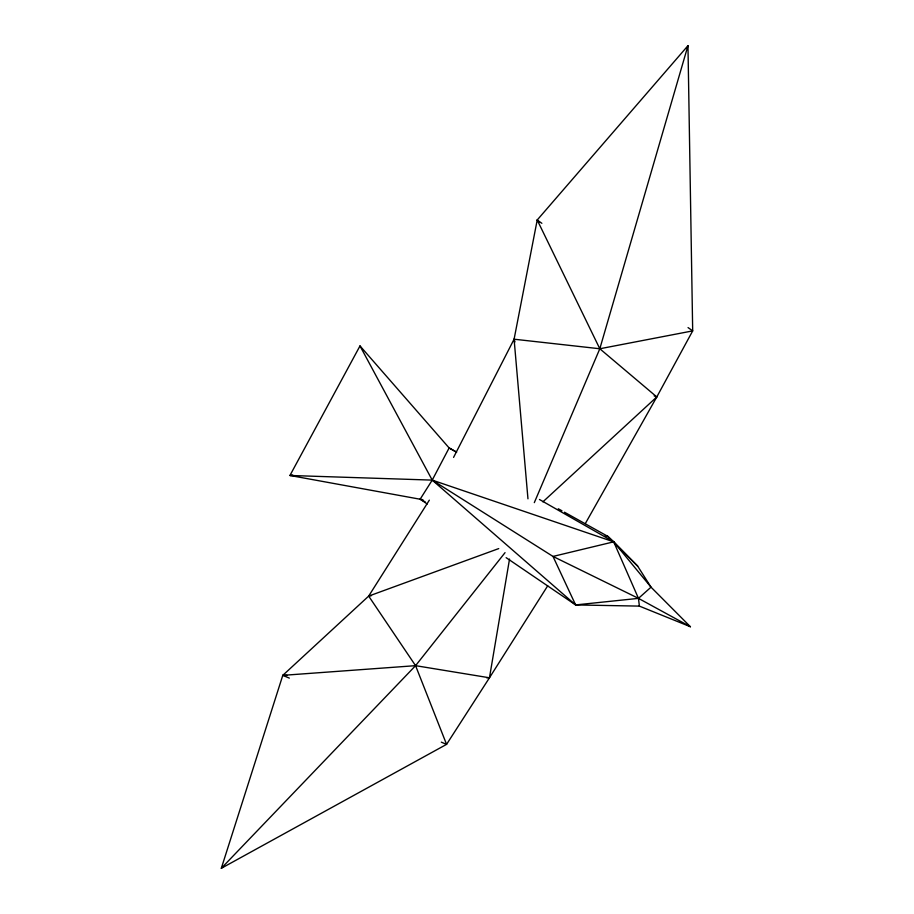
<?xml version="1.0" encoding="UTF-8"?>
<svg xmlns="http://www.w3.org/2000/svg" width="914" height="914" viewBox="0 0 914 914"><rect width="100%" height="100%" fill="white"/><g stroke="black" fill="none" stroke-linecap="round" stroke-linejoin="round"><path stroke-width="1.37" d="M429.34 500.152L368.673 596.099L282.78 675.355L221.314 868.3L446.569 744.362L489.458 677.788L509.532 559.06M527.961 498.827L514.091 339.208L537.215 220L687.968 45.7L692.686 330.891L656.8 396.939L585.326 523.562M687.968 45.7L599.812 348.76L534.313 502.631M453.561 457.4L514.091 339.208L599.812 348.76L692.686 330.891L688.048 327.578M427.226 504.002L420.154 499.193L432.219 480.113L449.128 447.951L359.99 345.926L289.944 475.474L422.942 499.741M486.602 677.754L489.458 677.788L547.703 585.817M505.042 552.65L415.573 665.666L221.314 868.3M542.893 501.855L656.8 396.939L599.812 348.76L537.215 220L541.853 223.313M441.325 742.157L446.569 744.362L415.573 665.666L368.673 596.099L498.724 548.594M506.139 557.666L575.626 604.931L639.377 606.108L690.413 626.741L651.019 587.165L637.641 566.074L613.694 541.842L553.004 556.432L432.219 480.113L359.99 345.926M292.731 474.994L289.944 475.474L432.219 480.113L613.694 541.842L651.019 587.165L638.475 598.362L575.626 604.931L432.219 480.113M368.673 596.099L371.484 595.62M289.338 678.108L282.78 675.355L415.573 665.666L489.458 677.788M282.78 675.355L287.065 675.4M605.102 535.844L607.879 536.392L613.694 541.842L638.475 598.362L639.377 606.108M654.15 395.876L656.8 396.939M420.154 499.193L425.17 501.855M690.413 626.741L638.475 598.362L553.004 556.432L575.626 604.931M558.271 508.755L561.984 510.823M564.475 512.206L607.879 536.392L637.641 566.074M539.454 499.49L613.694 541.842M537.215 220L538.803 222.353M514.091 339.208L514.982 341.905M456.577 452.099L449.128 447.951L456.554 452.19"/></g></svg>
